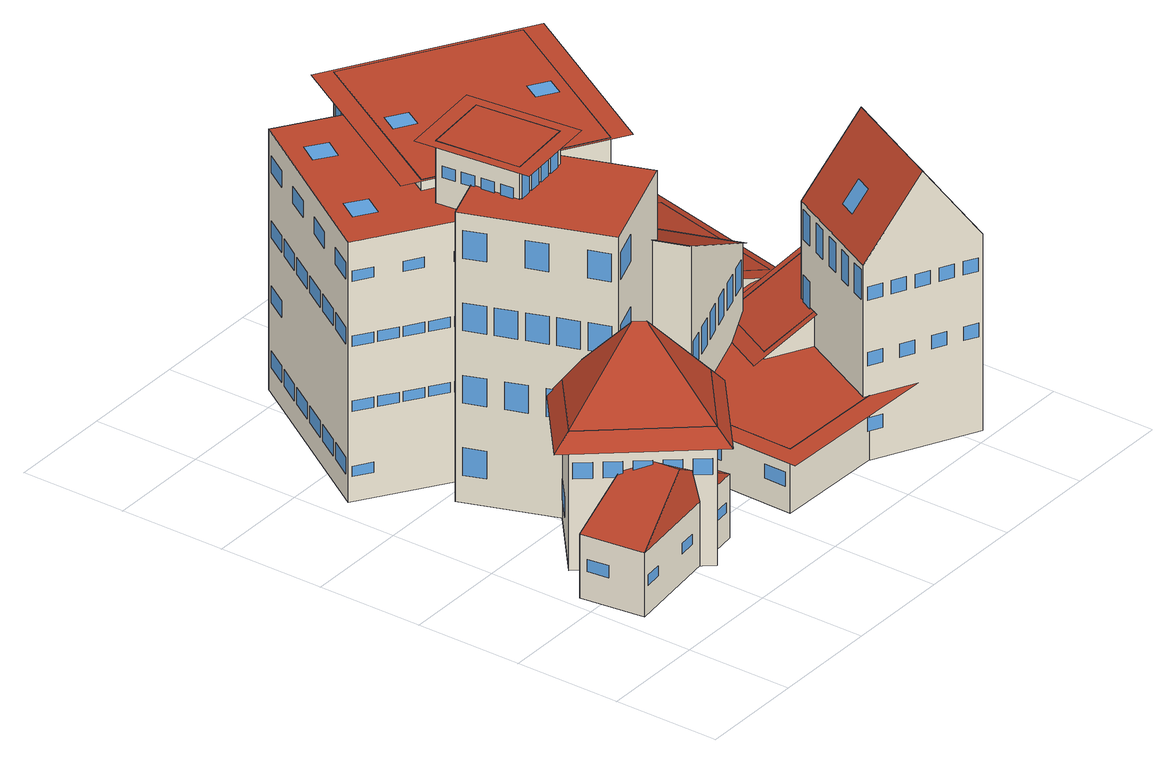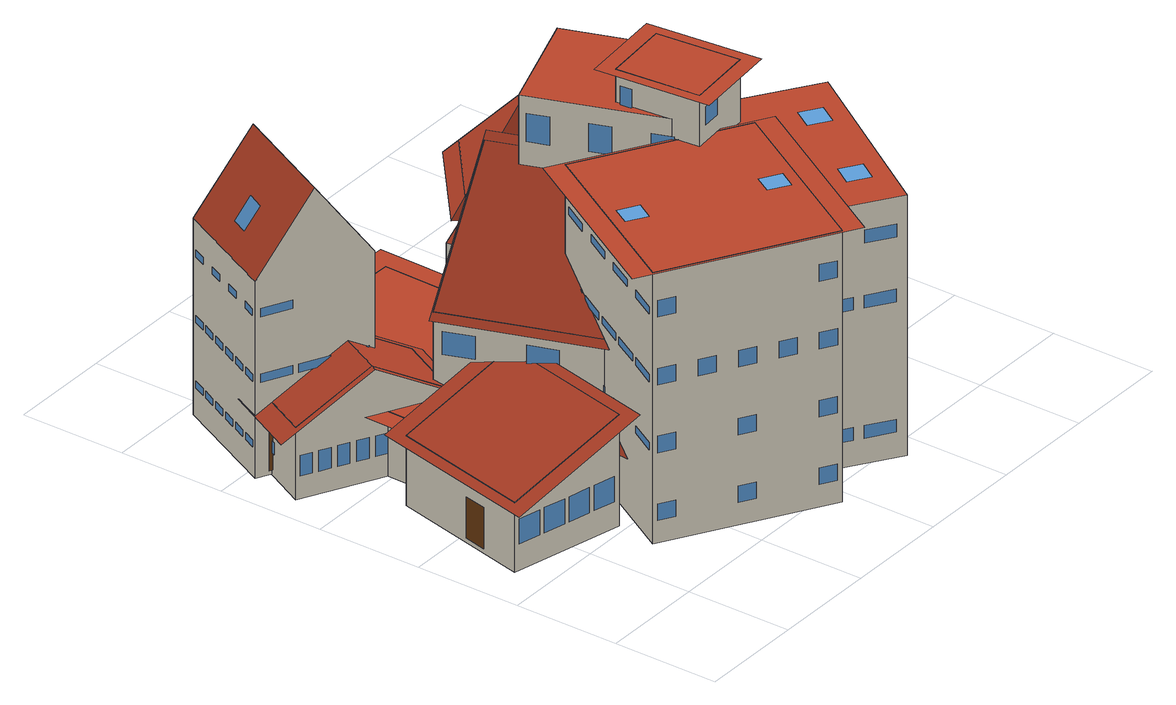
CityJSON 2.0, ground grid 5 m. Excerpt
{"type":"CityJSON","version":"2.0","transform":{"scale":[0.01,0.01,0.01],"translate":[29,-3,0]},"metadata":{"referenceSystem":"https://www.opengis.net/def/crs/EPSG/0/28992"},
"CityObjects":{
"building1":{"type":"Building","attributes":{"roofType":"Hipped"},"geometry":[{"type":"MultiSurface","lod":"3","boundaries":[[[0,1,2,3]],[[4,5,6,7]],[[5,4,8,9]],[[4,7,8]],[[5,9,6]],[[0,3,8,7],[10,11,12,13],[14,15,16,17],[18,19,20,21]],[[10,13,12,11]],[[14,17,16,15]],[[18,21,20,19]],[[3,2,9,8],[22,23,24,25]],[[22,25,24,23]],[[2,1,6,9],[26,27,28,29],[30,31,32,33],[34,35,36,37]],[[26,29,28,27]],[[30,33,32,31]],[[34,37,36,35]],[[1,0,7,6],[38,39,40,41]],[[38,41,40,39]]],"semantics":{"surfaces":[{"type":"GroundSurface"},{"type":"RoofSurface"},{"type":"WallSurface"},{"type":"Window"},{"type":"Door"}],"values":[0,1,1,1,1,2,3,3,3,2,4,2,3,3,3,2,3]}}]},
"building2":{"type":"Building","attributes":{"roofType":"Hipped"},"geometry":[{"type":"MultiSurface","lod":"3","boundaries":[[[42,43,44,45]],[[46,47,48,49]],[[47,46,50,51]],[[46,49,50]],[[47,51,48]],[[42,45,50,49],[52,53,54,55],[56,57,58,59],[60,61,62,63],[64,65,66,67]],[[52,55,54,53]],[[56,59,58,57]],[[60,63,62,61]],[[64,67,66,65]],[[45,44,51,50],[68,69,70,71],[72,73,74,75],[76,77,78,79],[80,81,82,83]],[[68,71,70,69]],[[72,75,74,73]],[[76,79,78,77]],[[80,83,82,81]],[[44,43,48,51],[84,85,86,87],[88,89,90,91]],[[84,87,86,85]],[[88,91,90,89]],[[43,42,49,48],[92,93,94,95],[96,97,98,99],[100,101,102,103],[104,105,106,107],[108,109,110,111],[112,113,114,115]],[[92,95,94,93]],[[96,99,98,97]],[[100,103,102,101]],[[104,107,106,105]],[[108,111,110,109]],[[112,115,114,113]],[[116,117,50,49]],[[117,118,51,50]],[[119,48,51,118]],[[116,49,48,119]]],"semantics":{"surfaces":[{"type":"GroundSurface"},{"type":"RoofSurface"},{"type":"WallSurface"},{"type":"Window"},{"type":"Door"}],"values":[0,1,1,1,1,2,3,3,3,3,2,3,3,3,3,2,3,3,2,4,3,3,3,3,3,1,1,1,1]}}]},
"building3":{"type":"Building","attributes":{"roofType":"Flat"},"geometry":[{"type":"MultiSurface","lod":"3","boundaries":[[[120,121,122,123]],[[124,125,126,127]],[[120,123,125,124],[128,129,130,131],[132,133,134,135],[136,137,138,139],[140,141,142,143],[144,145,146,147],[148,149,150,151]],[[128,131,130,129]],[[132,135,134,133]],[[136,139,138,137]],[[140,143,142,141]],[[144,147,146,145]],[[148,151,150,149]],[[123,122,126,125],[152,153,154,155],[156,157,158,159],[160,161,162,163],[164,165,166,167],[168,169,170,171],[172,173,174,175],[176,177,178,179],[180,181,182,183],[184,185,186,187],[188,189,190,191]],[[152,155,154,153]],[[156,159,158,157]],[[160,163,162,161]],[[164,167,166,165]],[[168,171,170,169]],[[172,175,174,173]],[[176,179,178,177]],[[180,183,182,181]],[[184,187,186,185]],[[188,191,190,189]],[[122,121,127,126],[192,193,194,195],[196,197,198,199],[200,201,202,203],[204,205,206,207],[208,209,210,211],[212,213,214,215],[216,217,218,219],[220,221,222,223],[224,225,226,227]],[[192,195,194,193]],[[196,199,198,197]],[[200,203,202,201]],[[204,207,206,205]],[[208,211,210,209]],[[212,215,214,213]],[[216,219,218,217]],[[220,223,222,221]],[[224,227,226,225]],[[121,120,124,127],[228,229,230,231],[232,233,234,235],[236,237,238,239],[240,241,242,243],[244,245,246,247],[248,249,250,251],[252,253,254,255],[256,257,258,259],[260,261,262,263],[264,265,266,267],[268,269,270,271],[272,273,274,275],[276,277,278,279]],[[228,231,230,229]],[[232,235,234,233]],[[236,239,238,237]],[[240,243,242,241]],[[244,247,246,245]],[[248,251,250,249]],[[252,255,254,253]],[[256,259,258,257]],[[260,263,262,261]],[[264,267,266,265]],[[268,271,270,269]],[[272,275,274,273]],[[276,279,278,277]]],"semantics":{"surfaces":[{"type":"GroundSurface"},{"type":"RoofSurface"},{"type":"WallSurface"},{"type":"Window"},{"type":"Door"}],"values":[0,1,2,3,3,3,3,3,3,2,4,3,3,3,3,3,3,3,3,3,2,3,3,3,3,3,3,3,3,3,2,3,3,3,3,3,3,3,3,3,3,3,3,3]}}]},
"building4":{"type":"Building","attributes":{"roofType":"Flat"},"geometry":[{"type":"MultiSurface","lod":"3","boundaries":[[[280,281,282,283]],[[284,285,286,287]],[[280,283,285,284],[288,289,290,291],[292,293,294,295],[296,297,298,299],[300,301,302,303],[304,305,306,307],[308,309,310,311],[312,313,314,315],[316,317,318,319],[320,321,322,323],[324,325,326,327],[328,329,330,331],[332,333,334,335],[336,337,338,339],[340,341,342,343],[344,345,346,347],[348,349,350,351],[352,353,354,355]],[[288,291,290,289]],[[292,295,294,293]],[[296,299,298,297]],[[300,303,302,301]],[[304,307,306,305]],[[308,311,310,309]],[[312,315,314,313]],[[316,319,318,317]],[[320,323,322,321]],[[324,327,326,325]],[[328,331,330,329]],[[332,335,334,333]],[[336,339,338,337]],[[340,343,342,341]],[[344,347,346,345]],[[348,351,350,349]],[[352,355,354,353]],[[283,282,286,285],[356,357,358,359],[360,361,362,363],[364,365,366,367],[368,369,370,371],[372,373,374,375],[376,377,378,379],[380,381,382,383],[384,385,386,387],[388,389,390,391],[392,393,394,395],[396,397,398,399],[400,401,402,403],[404,405,406,407],[408,409,410,411],[412,413,414,415],[416,417,418,419],[420,421,422,423]],[[356,359,358,357]],[[360,363,362,361]],[[364,367,366,365]],[[368,371,370,369]],[[372,375,374,373]],[[376,379,378,377]],[[380,383,382,381]],[[384,387,386,385]],[[388,391,390,389]],[[392,395,394,393]],[[396,399,398,397]],[[400,403,402,401]],[[404,407,406,405]],[[408,411,410,409]],[[412,415,414,413]],[[416,419,418,417]],[[420,423,422,421]],[[282,281,287,286],[424,425,426,427],[428,429,430,431],[432,433,434,435],[436,437,438,439],[440,441,442,443],[444,445,446,447]],[[424,427,426,425]],[[428,431,430,429]],[[432,435,434,433]],[[436,439,438,437]],[[440,443,442,441]],[[444,447,446,445]],[[281,280,284,287],[448,449,450,451],[452,453,454,455],[456,457,458,459],[460,461,462,463],[464,465,466,467],[468,469,470,471],[472,473,474,475],[476,477,478,479],[480,481,482,483]],[[448,451,450,449]],[[452,455,454,453]],[[456,459,458,457]],[[460,463,462,461]],[[464,467,466,465]],[[468,471,470,469]],[[472,475,474,473]],[[476,479,478,477]],[[480,483,482,481]],[[484,485,486,487],[284,287,286,285]]],"semantics":{"surfaces":[{"type":"GroundSurface"},{"type":"RoofSurface"},{"type":"WallSurface"},{"type":"Window"},{"type":"Door"}],"values":[0,1,2,3,3,3,3,3,3,3,3,3,3,3,3,3,3,3,3,3,2,3,3,3,3,3,3,3,3,3,3,3,3,3,3,3,3,3,2,3,3,3,3,3,3,2,4,3,3,3,3,3,3,3,3,1]}}]},
"building5":{"type":"Building","attributes":{"roofType":"Flat"},"geometry":[{"type":"MultiSurface","lod":"3","boundaries":[[[488,489,490,491]],[[492,493,494,495],[496,497,498,499],[500,501,502,503],[504,505,506,507],[508,509,510,511]],[[496,499,498,497]],[[500,503,502,501]],[[504,507,506,505]],[[508,511,510,509]],[[488,491,493,492],[512,513,514,515],[516,517,518,519],[520,521,522,523],[524,525,526,527],[528,529,530,531],[532,533,534,535],[536,537,538,539],[540,541,542,543],[544,545,546,547],[548,549,550,551],[552,553,554,555],[556,557,558,559],[560,561,562,563],[564,565,566,567],[568,569,570,571],[572,573,574,575],[576,577,578,579],[580,581,582,583],[584,585,586,587],[588,589,590,591]],[[512,515,514,513]],[[516,519,518,517]],[[520,523,522,521]],[[524,527,526,525]],[[528,531,530,529]],[[532,535,534,533]],[[536,539,538,537]],[[540,543,542,541]],[[544,547,546,545]],[[548,551,550,549]],[[552,555,554,553]],[[556,559,558,557]],[[560,563,562,561]],[[564,567,566,565]],[[568,571,570,569]],[[572,575,574,573]],[[576,579,578,577]],[[580,583,582,581]],[[584,587,586,585]],[[588,591,590,589]],[[491,490,494,493],[592,593,594,595],[596,597,598,599],[600,601,602,603],[604,605,606,607],[608,609,610,611],[612,613,614,615],[616,617,618,619],[620,621,622,623],[624,625,626,627],[628,629,630,631],[632,633,634,635]],[[592,595,594,593]],[[596,599,598,597]],[[600,603,602,601]],[[604,607,606,605]],[[608,611,610,609]],[[612,615,614,613]],[[616,619,618,617]],[[620,623,622,621]],[[624,627,626,625]],[[628,631,630,629]],[[632,635,634,633]],[[490,489,495,494],[636,637,638,639],[640,641,642,643],[644,645,646,647],[648,649,650,651],[652,653,654,655],[656,657,658,659],[660,661,662,663],[664,665,666,667],[668,669,670,671],[672,673,674,675],[676,677,678,679],[680,681,682,683]],[[636,639,638,637]],[[640,643,642,641]],[[644,647,646,645]],[[648,651,650,649]],[[652,655,654,653]],[[656,659,658,657]],[[660,663,662,661]],[[664,667,666,665]],[[668,671,670,669]],[[672,675,674,673]],[[676,679,678,677]],[[680,683,682,681]],[[489,488,492,495],[684,685,686,687],[688,689,690,691],[692,693,694,695],[696,697,698,699],[700,701,702,703],[704,705,706,707],[708,709,710,711],[712,713,714,715],[716,717,718,719],[720,721,722,723],[724,725,726,727],[728,729,730,731],[732,733,734,735],[736,737,738,739],[740,741,742,743],[744,745,746,747],[748,749,750,751]],[[684,687,686,685]],[[688,691,690,689]],[[692,695,694,693]],[[696,699,698,697]],[[700,703,702,701]],[[704,707,706,705]],[[708,711,710,709]],[[712,715,714,713]],[[716,719,718,717]],[[720,723,722,721]],[[724,727,726,725]],[[728,731,730,729]],[[732,735,734,733]],[[736,739,738,737]],[[740,743,742,741]],[[744,747,746,745]],[[748,751,750,749]]],"semantics":{"surfaces":[{"type":"GroundSurface"},{"type":"RoofSurface"},{"type":"Window"},{"type":"WallSurface"},{"type":"Door"}],"values":[0,1,2,2,2,2,3,2,2,2,2,2,2,2,2,2,2,2,2,2,2,2,2,2,2,2,2,3,4,2,2,2,2,2,2,2,2,2,2,3,2,2,2,2,2,2,2,2,2,2,2,2,3,2,2,2,2,2,2,2,2,2,2,2,2,2,2,2,2,2]}}]},
"building6":{"type":"Building","attributes":{"roofType":"Shed"},"geometry":[{"type":"MultiSurface","lod":"3","boundaries":[[[752,753,754,755]],[[756,757,758,759]],[[757,752,755,758],[760,761,762,763],[764,765,766,767],[768,769,770,771],[772,773,774,775],[776,777,778,779],[780,781,782,783],[784,785,786,787],[788,789,790,791],[792,793,794,795]],[[760,763,762,761]],[[764,767,766,765]],[[768,771,770,769]],[[772,775,774,773]],[[776,779,778,777]],[[780,783,782,781]],[[784,787,786,785]],[[788,791,790,789]],[[792,795,794,793]],[[758,755,754,759],[796,797,798,799],[800,801,802,803],[804,805,806,807],[808,809,810,811]],[[796,799,798,797]],[[800,803,802,801]],[[804,807,806,805]],[[808,811,810,809]],[[759,754,753,756],[812,813,814,815],[816,817,818,819],[820,821,822,823],[824,825,826,827],[828,829,830,831],[832,833,834,835]],[[812,815,814,813]],[[816,819,818,817]],[[820,823,822,821]],[[824,827,826,825]],[[828,831,830,829]],[[832,835,834,833]],[[756,753,752,757],[836,837,838,839],[840,841,842,843],[844,845,846,847],[848,849,850,851],[852,853,854,855],[856,857,858,859],[860,861,862,863]],[[836,839,838,837]],[[840,843,842,841]],[[844,847,846,845]],[[848,851,850,849]],[[852,855,854,853]],[[856,859,858,857]],[[860,863,862,861]],[[864,865,866,867],[757,756,759,758]]],"semantics":{"surfaces":[{"type":"GroundSurface"},{"type":"RoofSurface"},{"type":"WallSurface"},{"type":"Window"},{"type":"Door"}],"values":[0,1,2,3,3,3,3,3,3,3,3,3,2,4,3,3,3,2,3,3,3,3,3,3,2,3,3,3,3,3,3,3,1]}}]},
"building7":{"type":"Building","attributes":{"roofType":"Flat"},"geometry":[{"type":"MultiSurface","lod":"3","boundaries":[[[868,869,870,871]],[[872,873,874,875]],[[868,871,873,872],[876,877,878,879]],[[876,879,878,877]],[[871,870,874,873],[880,881,882,883]],[[880,883,882,881]],[[870,869,875,874],[884,885,886,887],[888,889,890,891],[892,893,894,895],[896,897,898,899],[900,901,902,903]],[[884,887,886,885]],[[888,891,890,889]],[[892,895,894,893]],[[896,899,898,897]],[[900,903,902,901]],[[869,868,872,875],[904,905,906,907],[908,909,910,911],[912,913,914,915]],[[904,907,906,905]],[[908,911,910,909]],[[912,915,914,913]],[[916,917,918,919],[872,875,874,873]]],"semantics":{"surfaces":[{"type":"GroundSurface"},{"type":"RoofSurface"},{"type":"WallSurface"},{"type":"Door"},{"type":"Window"}],"values":[0,1,2,3,2,4,2,4,4,4,4,4,2,4,4,4,1]}}]},
"building8":{"type":"Building","attributes":{"roofType":"Flat"},"geometry":[{"type":"MultiSurface","lod":"3","boundaries":[[[920,921,922,923]],[[924,925,926,927],[928,929,930,931],[932,933,934,935]],[[928,931,930,929]],[[932,935,934,933]],[[920,923,925,924],[936,937,938,939],[940,941,942,943],[944,945,946,947],[948,949,950,951],[952,953,954,955],[956,957,958,959],[960,961,962,963],[964,965,966,967],[968,969,970,971],[972,973,974,975],[976,977,978,979],[980,981,982,983],[984,985,986,987]],[[936,939,938,937]],[[940,943,942,941]],[[944,947,946,945]],[[948,951,950,949]],[[952,955,954,953]],[[956,959,958,957]],[[960,963,962,961]],[[964,967,966,965]],[[968,971,970,969]],[[972,975,974,973]],[[976,979,978,977]],[[980,983,982,981]],[[984,987,986,985]],[[923,922,926,925],[988,989,990,991],[992,993,994,995],[996,997,998,999],[1000,1001,1002,1003],[1004,1005,1006,1007],[1008,1009,1010,1011],[1012,1013,1014,1015],[1016,1017,1018,1019],[1020,1021,1022,1023],[1024,1025,1026,1027],[1028,1029,1030,1031],[1032,1033,1034,1035],[1036,1037,1038,1039],[1040,1041,1042,1043]],[[988,991,990,989]],[[992,995,994,993]],[[996,999,998,997]],[[1000,1003,1002,1001]],[[1004,1007,1006,1005]],[[1008,1011,1010,1009]],[[1012,1015,1014,1013]],[[1016,1019,1018,1017]],[[1020,1023,1022,1021]],[[1024,1027,1026,1025]],[[1028,1031,1030,1029]],[[1032,1035,1034,1033]],[[1036,1039,1038,1037]],[[1040,1043,1042,1041]],[[922,921,927,926],[1044,1045,1046,1047],[1048,1049,1050,1051],[1052,1053,1054,1055],[1056,1057,1058,1059],[1060,1061,1062,1063],[1064,1065,1066,1067],[1068,1069,1070,1071],[1072,1073,1074,1075],[1076,1077,1078,1079],[1080,1081,1082,1083],[1084,1085,1086,1087],[1088,1089,1090,1091],[1092,1093,1094,1095]],[[1044,1047,1046,1045]],[[1048,1051,1050,1049]],[[1052,1055,1054,1053]],[[1056,1059,1058,1057]],[[1060,1063,1062,1061]],[[1064,1067,1066,1065]],[[1068,1071,1070,1069]],[[1072,1075,1074,1073]],[[1076,1079,1078,1077]],[[1080,1083,1082,1081]],[[1084,1087,1086,1085]],[[1088,1091,1090,1089]],[[1092,1095,1094,1093]],[[921,920,924,927],[1096,1097,1098,1099],[1100,1101,1102,1103],[1104,1105,1106,1107],[1108,1109,1110,1111],[1112,1113,1114,1115],[1116,1117,1118,1119],[1120,1121,1122,1123],[1124,1125,1126,1127],[1128,1129,1130,1131],[1132,1133,1134,1135],[1136,1137,1138,1139],[1140,1141,1142,1143],[1144,1145,1146,1147],[1148,1149,1150,1151],[1152,1153,1154,1155],[1156,1157,1158,1159],[1160,1161,1162,1163],[1164,1165,1166,1167],[1168,1169,1170,1171]],[[1096,1099,1098,1097]],[[1100,1103,1102,1101]],[[1104,1107,1106,1105]],[[1108,1111,1110,1109]],[[1112,1115,1114,1113]],[[1116,1119,1118,1117]],[[1120,1123,1122,1121]],[[1124,1127,1126,1125]],[[1128,1131,1130,1129]],[[1132,1135,1134,1133]],[[1136,1139,1138,1137]],[[1140,1143,1142,1141]],[[1144,1147,1146,1145]],[[1148,1151,1150,1149]],[[1152,1155,1154,1153]],[[1156,1159,1158,1157]],[[1160,1163,1162,1161]],[[1164,1167,1166,1165]],[[1168,1171,1170,1169]],[[1172,1173,1174,1175],[924,927,926,925]]],"semantics":{"surfaces":[{"type":"GroundSurface"},{"type":"RoofSurface"},{"type":"Window"},{"type":"WallSurface"},{"type":"Door"}],"values":[0,1,2,2,3,4,2,2,2,2,2,2,2,2,2,2,2,2,3,2,2,2,2,2,2,2,2,2,2,2,2,2,2,3,2,2,2,2,2,2,2,2,2,2,2,2,2,3,2,2,2,2,2,2,2,2,2,2,2,2,2,2,2,2,2,2,2,1]}}]},
"building9":{"type":"Building","attributes":{"roofType":"Gabled"},"geometry":[{"type":"MultiSurface","lod":"3","boundaries":[[[1176,1177,1178,1179]],[[1180,1181,1182,1183],[1184,1185,1186,1187]],[[1184,1187,1186,1185]],[[1181,1180,1188,1189],[1190,1191,1192,1193]],[[1190,1193,1192,1191]],[[1183,1176,1179,1188,1180],[1194,1195,1196,1197],[1198,1199,1200,1201],[1202,1203,1204,1205]],[[1194,1197,1196,1195]],[[1198,1201,1200,1199]],[[1202,1205,1204,1203]],[[1188,1179,1178,1189],[1206,1207,1208,1209],[1210,1211,1212,1213],[1214,1215,1216,1217],[1218,1219,1220,1221]],[[1206,1209,1208,1207]],[[1210,1213,1212,1211]],[[1214,1217,1216,1215]],[[1218,1221,1220,1219]],[[1189,1178,1177,1182,1181],[1222,1223,1224,1225]],[[1222,1225,1224,1223]],[[1182,1177,1176,1183],[1226,1227,1228,1229],[1230,1231,1232,1233],[1234,1235,1236,1237],[1238,1239,1240,1241],[1242,1243,1244,1245]],[[1226,1229,1228,1227]],[[1230,1233,1232,1231]],[[1234,1237,1236,1235]],[[1238,1241,1240,1239]],[[1242,1245,1244,1243]],[[1180,1246,1247,1248,1249,1181,1189,1188]],[[1181,1249,1250,1251,1246,1180,1183,1182]]],"semantics":{"surfaces":[{"type":"GroundSurface"},{"type":"RoofSurface"},{"type":"Window"},{"type":"WallSurface"},{"type":"Door"}],"values":[0,1,2,1,2,3,2,2,2,3,2,2,2,2,3,4,3,2,2,2,2,2,1,1]}}]},
"building10":{"type":"Building","attributes":{"roofType":"Gabled"},"geometry":[{"type":"MultiSurface","lod":"3","boundaries":[[[1252,1253,1254,1255]],[[1256,1257,1258,1259],[1260,1261,1262,1263]],[[1260,1263,1262,1261]],[[1257,1256,1264,1265],[1266,1267,1268,1269]],[[1266,1269,1268,1267]],[[1259,1252,1255,1264,1256],[1270,1271,1272,1273],[1274,1275,1276,1277],[1278,1279,1280,1281],[1282,1283,1284,1285],[1286,1287,1288,1289],[1290,1291,1292,1293],[1294,1295,1296,1297],[1298,1299,1300,1301],[1302,1303,1304,1305],[1306,1307,1308,1309]],[[1270,1273,1272,1271]],[[1274,1277,1276,1275]],[[1278,1281,1280,1279]],[[1282,1285,1284,1283]],[[1286,1289,1288,1287]],[[1290,1293,1292,1291]],[[1294,1297,1296,1295]],[[1298,1301,1300,1299]],[[1302,1305,1304,1303]],[[1306,1309,1308,1307]],[[1264,1255,1254,1265],[1310,1311,1312,1313],[1314,1315,1316,1317],[1318,1319,1320,1321],[1322,1323,1324,1325],[1326,1327,1328,1329],[1330,1331,1332,1333],[1334,1335,1336,1337],[1338,1339,1340,1341],[1342,1343,1344,1345],[1346,1347,1348,1349],[1350,1351,1352,1353],[1354,1355,1356,1357],[1358,1359,1360,1361],[1362,1363,1364,1365],[1366,1367,1368,1369],[1370,1371,1372,1373]],[[1310,1313,1312,1311]],[[1314,1317,1316,1315]],[[1318,1321,1320,1319]],[[1322,1325,1324,1323]],[[1326,1329,1328,1327]],[[1330,1333,1332,1331]],[[1334,1337,1336,1335]],[[1338,1341,1340,1339]],[[1342,1345,1344,1343]],[[1346,1349,1348,1347]],[[1350,1353,1352,1351]],[[1354,1357,1356,1355]],[[1358,1361,1360,1359]],[[1362,1365,1364,1363]],[[1366,1369,1368,1367]],[[1370,1373,1372,1371]],[[1265,1254,1253,1258,1257],[1374,1375,1376,1377],[1378,1379,1380,1381],[1382,1383,1384,1385],[1386,1387,1388,1389],[1390,1391,1392,1393]],[[1374,1377,1376,1375]],[[1378,1381,1380,1379]],[[1382,1385,1384,1383]],[[1386,1389,1388,1387]],[[1390,1393,1392,1391]],[[1258,1253,1252,1259],[1394,1395,1396,1397],[1398,1399,1400,1401],[1402,1403,1404,1405],[1406,1407,1408,1409],[1410,1411,1412,1413],[1414,1415,1416,1417],[1418,1419,1420,1421],[1422,1423,1424,1425],[1426,1427,1428,1429],[1430,1431,1432,1433],[1434,1435,1436,1437],[1438,1439,1440,1441]],[[1394,1397,1396,1395]],[[1398,1401,1400,1399]],[[1402,1405,1404,1403]],[[1406,1409,1408,1407]],[[1410,1413,1412,1411]],[[1414,1417,1416,1415]],[[1418,1421,1420,1419]],[[1422,1425,1424,1423]],[[1426,1429,1428,1427]],[[1430,1433,1432,1431]],[[1434,1437,1436,1435]],[[1438,1441,1440,1439]]],"semantics":{"surfaces":[{"type":"GroundSurface"},{"type":"RoofSurface"},{"type":"Window"},{"type":"WallSurface"},{"type":"Door"}],"values":[0,1,2,1,2,3,2,2,2,2,2,2,2,2,2,2,3,2,2,2,2,2,2,2,2,2,2,2,2,2,2,2,2,3,4,2,2,2,2,3,2,2,2,2,2,2,2,2,2,2,2,2]}}]},
"building11":{"type":"Building","attributes":{"roofType":"Gabled"},"geometry":[{"type":"MultiSurface","lod":"3","boundaries":[[[1442,1443,1444,1445]],[[1446,1447,1448,1449]],[[1447,1446,1450,1451]],[[1449,1442,1445,1450,1446],[1452,1453,1454,1455]],[[1452,1455,1454,1453]],[[1450,1445,1444,1451],[1456,1457,1458,1459]],[[1456,1459,1458,1457]],[[1451,1444,1443,1448,1447],[1460,1461,1462,1463],[1464,1465,1466,1467],[1468,1469,1470,1471],[1472,1473,1474,1475],[1476,1477,1478,1479],[1480,1481,1482,1483],[1484,1485,1486,1487],[1488,1489,1490,1491]],[[1460,1463,1462,1461]],[[1464,1467,1466,1465]],[[1468,1471,1470,1469]],[[1472,1475,1474,1473]],[[1476,1479,1478,1477]],[[1480,1483,1482,1481]],[[1484,1487,1486,1485]],[[1488,1491,1490,1489]],[[1448,1443,1442,1449],[1492,1493,1494,1495]],[[1492,1495,1494,1493]],[[1446,1496,1497,1498,1499,1447,1451,1450]],[[1447,1499,1500,1501,1496,1446,1449,1448]]],"semantics":{"surfaces":[{"type":"GroundSurface"},{"type":"RoofSurface"},{"type":"WallSurface"},{"type":"Door"},{"type":"Window"}],"values":[0,1,1,2,3,2,4,2,4,4,4,4,4,4,4,4,2,4,1,1]}}]},
"building12":{"type":"Building","attributes":{"roofType":"Shed"},"geometry":[{"type":"MultiSurface","lod":"3","boundaries":[[[1502,1503,1504,1505]],[[1506,1507,1508,1509]],[[1507,1502,1505,1508],[1510,1511,1512,1513],[1514,1515,1516,1517],[1518,1519,1520,1521]],[[1510,1513,1512,1511]],[[1514,1517,1516,1515]],[[1518,1521,1520,1519]],[[1508,1505,1504,1509],[1522,1523,1524,1525]],[[1522,1525,1524,1523]],[[1509,1504,1503,1506],[1526,1527,1528,1529],[1530,1531,1532,1533],[1534,1535,1536,1537],[1538,1539,1540,1541]],[[1526,1529,1528,1527]],[[1530,1533,1532,1531]],[[1534,1537,1536,1535]],[[1538,1541,1540,1539]],[[1506,1503,1502,1507],[1542,1543,1544,1545]],[[1542,1545,1544,1543]],[[1546,1547,1548,1549],[1507,1506,1509,1508]]],"semantics":{"surfaces":[{"type":"GroundSurface"},{"type":"RoofSurface"},{"type":"WallSurface"},{"type":"Window"},{"type":"Door"}],"values":[0,1,2,3,3,3,2,4,2,3,3,3,3,2,3,1]}}]}
},
"vertices":[
[100,300,0],[63,601,0],[765,686,0],[802,386,0],[447,378,506],[419,608,506],[63,601,306],[100,300,306],[802,386,306],[765,686,306],[130,304,135],[130,304,184],[212,314,184],[212,314,135],[410,338,135],[410,338,184],[492,348,184],[492,348,135],[690,372,135],[690,372,184],[772,382,184],[772,382,135],[794,454,15],[794,454,238],[779,570,238],[779,570,15],[748,684,135],[748,684,279],[628,670,279],[628,670,135],[474,651,135],[474,651,279],[354,636,279],[354,636,135],[200,618,135],[200,618,279],[80,603,279],[80,603,135],[68,567,135],[68,567,194],[80,467,194],[80,467,135],
[600,300,0],[209,765,0],[546,1048,0],[937,583,0],[592,651,1044],[554,697,1044],[209,765,666],[600,300,666],[937,583,666],[546,1048,666],[621,318,102],[621,318,210],[679,366,210],[679,366,102],[621,318,435],[621,318,543],[679,366,543],[679,366,435],[740,418,435],[740,418,543],[798,466,543],[798,466,435],[859,518,435],[859,518,543],[916,566,543],[916,566,435],[919,605,102],[919,605,133],[874,657,133],[874,657,102],[764,789,102],[764,789,133],[719,842,133],[719,842,102],[609,973,102],[609,973,133],[564,1026,133],[564,1026,102],[919,605,435],[919,605,466],[874,657,466],[874,657,435],[509,1018,102],[509,1018,195],[396,922,195],[396,922,102],[509,1018,435],[509,1018,528],[396,922,528],[396,922,435],[367,577,23],[367,577,226],[459,468,226],[459,468,23],[220,752,435],[220,752,511],[272,690,511],[272,690,435],[300,657,435],[300,657,511],[351,596,511],[351,596,435],[379,563,435],[379,563,511],[430,502,511],[430,502,435],[458,469,435],[458,469,511],[509,408,511],[509,408,435],[537,375,435],[537,375,511],[588,314,511],[588,314,435],[602,222,582],[1014,568,582],[544,1127,582],[132,781,582],
[600,800,0],[367,1454,0],[880,1636,0],[1113,982,0],[600,800,1384],[1113,982,1384],[880,1636,1384],[367,1454,1384],[625,809,129],[625,809,258],[763,858,258],[763,858,129],[625,809,475],[625,809,604],[763,858,604],[763,858,475],[788,867,475],[788,867,604],[926,916,604],[926,916,475],[951,925,475],[951,925,604],[1089,974,604],[1089,974,475],[625,809,821],[625,809,950],[763,858,950],[763,858,821],[625,809,1167],[625,809,1296],[763,858,1296],[763,858,1167],[942,1461,15],[942,1461,213],[901,1578,213],[901,1578,15],[1102,1013,475],[1102,1013,609],[1068,1107,609],[1068,1107,475],[1102,1013,821],[1102,1013,955],[1068,1107,955],[1068,1107,821],[1057,1138,821],[1057,1138,955],[1024,1231,955],[1024,1231,821],[1013,1262,821],[1013,1262,955],[980,1355,955],[980,1355,821],[969,1386,821],[969,1386,955],[936,1480,955],[936,1480,821],[925,1511,821],[925,1511,955],[891,1604,955],[891,1604,821],[1102,1013,1167],[1102,1013,1301],[1068,1107,1301],[1068,1107,1167],[1013,1263,1167],[1013,1263,1301],[980,1356,1301],[980,1356,1167],[924,1513,1167],[924,1513,1301],[891,1606,1301],[891,1606,1167],[848,1625,129],[848,1625,198],[761,1594,198],[761,1594,129],[667,1560,129],[667,1560,198],[580,1529,198],[580,1529,129],[486,1496,129],[486,1496,198],[399,1465,198],[399,1465,129],[848,1625,475],[848,1625,544],[761,1594,544],[761,1594,475],[727,1582,475],[727,1582,544],[640,1551,544],[640,1551,475],[607,1539,475],[607,1539,544],[519,1508,544],[519,1508,475],[486,1496,475],[486,1496,544],[399,1465,544],[399,1465,475],[848,1625,821],[848,1625,890],[761,1594,890],[761,1594,821],[848,1625,1167],[848,1625,1236],[761,1594,1236],[761,1594,1167],[378,1424,129],[378,1424,262],[412,1330,262],[412,1330,129],[378,1424,475],[378,1424,608],[412,1330,608],[412,1330,475],[438,1257,475],[438,1257,608],[471,1163,608],[471,1163,475],[497,1090,475],[497,1090,608],[530,996,608],[530,996,475],[556,923,475],[556,923,608],[590,829,608],[590,829,475],[378,1424,821],[378,1424,954],[412,1330,954],[412,1330,821],[423,1298,821],[423,1298,954],[456,1204,954],[456,1204,821],[467,1173,821],[467,1173,954],[501,1079,954],[501,1079,821],[512,1048,821],[512,1048,954],[545,954,954],[545,954,821],[557,922,821],[557,922,954],[590,828,954],[590,828,821],[378,1424,1167],[378,1424,1300],[412,1330,1300],[412,1330,1167],[467,1174,1167],[467,1174,1300],[501,1080,1300],[501,1080,1167],[556,924,1167],[556,924,1300],[589,830,1300],[589,830,1167],
[600,1300,0],[560,1696,0],[882,1728,0],[921,1332,0],[600,1300,1540],[921,1332,1540],[882,1728,1540],[560,1696,1540],[621,1302,141],[621,1302,273],[676,1308,273],[676,1308,141],[695,1310,141],[695,1310,273],[750,1315,273],[750,1315,141],[770,1317,141],[770,1317,273],[825,1323,273],[825,1323,141],[845,1325,141],[845,1325,273],[900,1330,273],[900,1330,141],[621,1302,449],[621,1302,581],[676,1308,581],[676,1308,449],[695,1310,449],[695,1310,581],[750,1315,581],[750,1315,449],[770,1317,449],[770,1317,581],[825,1323,581],[825,1323,449],[845,1325,449],[845,1325,581],[900,1330,581],[900,1330,449],[621,1302,757],[621,1302,889],[676,1308,889],[676,1308,757],[695,1310,757],[695,1310,889],[750,1315,889],[750,1315,757],[770,1317,757],[770,1317,889],[825,1323,889],[825,1323,757],[845,1325,757],[845,1325,889],[900,1330,889],[900,1330,757],[621,1302,1065],[621,1302,1197],[676,1308,1197],[676,1308,1065],[621,1302,1373],[621,1302,1505],[676,1308,1505],[676,1308,1373],[695,1310,1373],[695,1310,1505],[750,1315,1505],[750,1315,1373],[770,1317,1373],[770,1317,1505],[825,1323,1505],[825,1323,1373],[845,1325,1373],[845,1325,1505],[900,1330,1505],[900,1330,1373],[919,1354,141],[919,1354,235],[914,1407,235],[914,1407,141],[909,1454,141],[909,1454,235],[904,1506,235],[904,1506,141],[899,1553,141],[899,1553,235],[894,1606,235],[894,1606,141],[889,1653,141],[889,1653,235],[884,1705,235],[884,1705,141],[919,1354,449],[919,1354,543],[914,1407,543],[914,1407,449],[909,1454,449],[909,1454,543],[904,1506,543],[904,1506,449],[899,1553,449],[899,1553,543],[894,1606,543],[894,1606,449],[889,1653,449],[889,1653,543],[884,1705,543],[884,1705,449],[919,1354,757],[919,1354,851],[914,1407,851],[914,1407,757],[912,1429,757],[912,1429,851],[906,1482,851],[906,1482,757],[904,1503,757],[904,1503,851],[899,1556,851],[899,1556,757],[897,1578,757],[897,1578,851],[891,1631,851],[891,1631,757],[889,1653,757],[889,1653,851],[884,1705,851],[884,1705,757],[919,1354,1065],[919,1354,1159],[914,1407,1159],[914,1407,1065],[904,1503,1065],[904,1503,1159],[899,1556,1159],[899,1556,1065],[889,1653,1065],[889,1653,1159],[884,1705,1159],[884,1705,1065],[919,1354,1373],[919,1354,1467],[914,1407,1467],[914,1407,1373],[834,1724,141],[834,1724,228],[745,1715,228],[745,1715,141],[834,1724,449],[834,1724,536],[745,1715,536],[745,1715,449],[697,1710,449],[697,1710,536],[608,1701,536],[608,1701,449],[834,1724,757],[834,1724,844],[745,1715,844],[745,1715,757],[834,1724,1065],[834,1724,1152],[745,1715,1152],[745,1715,1065],[834,1724,1373],[834,1724,1460],[745,1715,1460],[745,1715,1373],[578,1520,28],[578,1520,221],[589,1409,221],[589,1409,28],[563,1666,449],[563,1666,504],[569,1605,504],[569,1605,449],[563,1666,757],[563,1666,812],[569,1605,812],[569,1605,757],[563,1666,1065],[563,1666,1120],[569,1605,1120],[569,1605,1065],[591,1391,1065],[591,1391,1120],[597,1330,1120],[597,1330,1065],[563,1666,1373],[563,1666,1428],[569,1605,1428],[569,1605,1373],[572,1575,1373],[572,1575,1428],[579,1513,1428],[579,1513,1373],[582,1483,1373],[582,1483,1428],[588,1421,1428],[588,1421,1373],[591,1391,1373],[591,1391,1428],[597,1330,1428],[597,1330,1373],[561,1223,1540],[975,1264,1540],[921,1806,1540],[506,1764,1540],
[100,1800,0],[617,2583,0],[1278,2146,0],[761,1364,0],[100,1800,1244],[761,1364,1244],[1278,2146,1244],[617,2583,1244],[697,1622,1244],[757,1713,1244],[849,1652,1244],[789,1561,1244],[270,1903,1244],[330,1994,1244],[423,1933,1244],[363,1842,1244],[956,2014,1244],[1016,2105,1244],[1108,2044,1244],[1048,1953,1244],[529,2295,1244],[589,2386,1244],[681,2324,1244],[621,2234,1244],[115,1790,121],[115,1790,170],[192,1739,170],[192,1739,121],[669,1424,121],[669,1424,170],[746,1374,170],[746,1374,121],[115,1790,432],[115,1790,481],[192,1739,481],[192,1739,432],[208,1729,432],[208,1729,481],[284,1678,481],[284,1678,432],[300,1668,432],[300,1668,481],[377,1617,481],[377,1617,432],[393,1607,432],[393,1607,481],[470,1556,481],[470,1556,432],[486,1545,432],[486,1545,481],[562,1495,481],[562,1495,432],[578,1484,432],[578,1484,481],[655,1434,481],[655,1434,432],[671,1423,432],[671,1423,481],[748,1372,481],[748,1372,432],[115,1790,743],[115,1790,792],[192,1739,792],[192,1739,743],[208,1729,743],[208,1729,792],[284,1678,792],[284,1678,743],[300,1668,743],[300,1668,792],[377,1617,792],[377,1617,743],[393,1607,743],[393,1607,792],[470,1556,792],[470,1556,743],[486,1545,743],[486,1545,792],[562,1495,792],[562,1495,743],[578,1484,743],[578,1484,792],[655,1434,792],[655,1434,743],[671,1423,743],[671,1423,792],[748,1372,792],[748,1372,743],[115,1790,1054],[115,1790,1103],[192,1739,1103],[192,1739,1054],[299,1668,1054],[299,1668,1103],[376,1618,1103],[376,1618,1054],[484,1546,1054],[484,1546,1103],[561,1496,1103],[561,1496,1054],[668,1425,1054],[668,1425,1103],[745,1374,1103],[745,1374,1054],[800,1423,24],[800,1423,224],[882,1547,224],[882,1547,24],[780,1392,432],[780,1392,487],[844,1490,487],[844,1490,432],[918,1601,432],[918,1601,487],[982,1699,487],[982,1699,432],[1056,1811,432],[1056,1811,487],[1121,1908,487],[1121,1908,432],[1195,2020,432],[1195,2020,487],[1259,2118,487],[1259,2118,432],[780,1392,743],[780,1392,798],[844,1490,798],[844,1490,743],[987,1706,743],[987,1706,798],[1052,1804,798],[1052,1804,743],[1195,2021,743],[1195,2021,798],[1260,2119,798],[1260,2119,743],[780,1392,1054],[780,1392,1109],[844,1490,1109],[844,1490,1054],[987,1706,1054],[987,1706,1109],[1052,1804,1109],[1052,1804,1054],[1195,2021,1054],[1195,2021,1109],[1260,2119,1109],[1260,2119,1054],[1239,2172,121],[1239,2172,182],[1123,2249,182],[1123,2249,121],[1083,2275,121],[1083,2275,182],[967,2351,182],[967,2351,121],[928,2377,121],[928,2377,182],[812,2454,182],[812,2454,121],[773,2480,121],[773,2480,182],[657,2556,182],[657,2556,121],[1239,2172,432],[1239,2172,493],[1123,2249,493],[1123,2249,432],[1239,2172,743],[1239,2172,804],[1123,2249,804],[1123,2249,743],[1083,2275,743],[1083,2275,804],[967,2351,804],[967,2351,743],[928,2377,743],[928,2377,804],[812,2454,804],[812,2454,743],[773,2480,743],[773,2480,804],[657,2556,804],[657,2556,743],[1239,2172,1054],[1239,2172,1115],[1123,2249,1115],[1123,2249,1054],[1005,2326,1054],[1005,2326,1115],[889,2403,1115],[889,2403,1054],[771,2481,1054],[771,2481,1115],[655,2557,1115],[655,2557,1054],[602,2559,121],[602,2559,200],[533,2456,200],[533,2456,121],[518,2432,121],[518,2432,200],[449,2329,200],[449,2329,121],[434,2306,121],[434,2306,200],[366,2202,200],[366,2202,121],[350,2179,121],[350,2179,200],[282,2075,200],[282,2075,121],[266,2052,121],[266,2052,200],[198,1948,200],[198,1948,121],[183,1925,121],[183,1925,200],[114,1822,200],[114,1822,121],[602,2559,432],[602,2559,511],[533,2456,511],[533,2456,432],[602,2559,743],[602,2559,822],[533,2456,822],[533,2456,743],[518,2432,743],[518,2432,822],[449,2329,822],[449,2329,743],[434,2306,743],[434,2306,822],[366,2202,822],[366,2202,743],[350,2179,743],[350,2179,822],[282,2075,822],[282,2075,743],[266,2052,743],[266,2052,822],[198,1948,822],[198,1948,743],[183,1925,743],[183,1925,822],[114,1822,822],[114,1822,743],[602,2559,1054],[602,2559,1133],[533,2456,1133],[533,2456,1054],[462,2348,1054],[462,2348,1133],[394,2245,1133],[394,2245,1054],[323,2137,1054],[323,2137,1133],[254,2034,1133],[254,2034,1054],[183,1926,1054],[183,1926,1133],[115,1822,1133],[115,1822,1054],
[1100,800,0],[790,1684,0],[1461,1920,0],[1772,1036,0],[790,1684,1096],[1100,800,1096],[1772,1036,694],[1461,1920,694],[1124,808,150],[1124,808,279],[1193,832,279],[1193,832,150],[1401,906,150],[1401,906,279],[1470,930,279],[1470,930,150],[1678,1003,150],[1678,1003,279],[1747,1027,279],[1747,1027,150],[1124,808,497],[1124,808,626],[1193,832,626],[1193,832,497],[1235,847,497],[1235,847,626],[1304,872,626],[1304,872,497],[1346,886,497],[1346,886,626],[1415,911,626],[1415,911,497],[1458,926,497],[1458,926,626],[1526,950,626],[1526,950,497],[1569,965,497],[1569,965,626],[1638,989,626],[1638,989,497],[1680,1004,497],[1680,1004,626],[1749,1028,626],[1749,1028,497],[1608,1501,14],[1608,1501,229],[1564,1627,229],[1564,1627,14],[1759,1073,497],[1759,1073,606],[1712,1205,606],[1712,1205,497],[1640,1411,497],[1640,1411,606],[1594,1543,606],[1594,1543,497],[1521,1750,497],[1521,1750,606],[1475,1882,606],[1475,1882,497],[1441,1913,150],[1441,1913,211],[1353,1882,211],[1353,1882,150],[1441,1913,497],[1441,1913,558],[1353,1882,558],[1353,1882,497],[1305,1865,497],[1305,1865,558],[1217,1834,558],[1217,1834,497],[1169,1817,497],[1169,1817,558],[1081,1787,558],[1081,1787,497],[1033,1770,497],[1033,1770,558],[945,1739,558],[945,1739,497],[897,1722,497],[897,1722,558],[809,1691,558],[809,1691,497],[803,1646,150],[803,1646,189],[849,1515,189],[849,1515,150],[1041,969,150],[1041,969,189],[1087,838,189],[1087,838,150],[803,1646,497],[803,1646,536],[849,1515,536],[849,1515,497],[862,1477,497],[862,1477,536],[908,1346,536],[908,1346,497],[921,1309,497],[921,1309,536],[968,1177,536],[968,1177,497],[981,1140,497],[981,1140,536],[1027,1009,536],[1027,1009,497],[1040,971,497],[1040,971,536],[1086,840,536],[1086,840,497],[1064,783,1119],[1811,1045,671],[1498,1937,671],[751,1675,1119],
[1100,300,0],[1118,1115,0],[2004,1095,0],[1986,280,0],[1100,300,309],[1986,280,309],[2004,1095,309],[1118,1115,309],[1654,288,22],[1654,288,214],[1770,285,214],[1770,285,22],[1987,328,120],[1987,328,248],[1990,472,248],[1990,472,120],[1963,1096,120],[1963,1096,178],[1835,1099,178],[1835,1099,120],[1794,1100,120],[1794,1100,178],[1666,1103,178],[1666,1103,120],[1625,1104,120],[1625,1104,178],[1497,1106,178],[1497,1106,120],[1456,1107,120],[1456,1107,178],[1328,1110,178],[1328,1110,120],[1287,1111,120],[1287,1111,178],[1159,1114,178],[1159,1114,120],[1118,1089,120],[1118,1089,188],[1115,984,188],[1115,984,120],[1110,760,120],[1110,760,188],[1108,655,188],[1108,655,120],[1103,431,120],[1103,431,188],[1101,326,188],[1101,326,120],[1004,204,309],[2078,180,309],[2100,1191,309],[1026,1215,309],
[600,1800,0],[1065,2585,0],[1787,2157,0],[1322,1372,0],[600,1800,1296],[1322,1372,1296],[1787,2157,1296],[1065,2585,1296],[1394,1805,1296],[1442,1886,1296],[1534,1831,1296],[1486,1750,1296],[852,2126,1296],[900,2207,1296],[992,2152,1296],[944,2071,1296],[757,1707,16],[757,1707,219],[870,1640,219],[870,1640,16],[620,1788,430],[620,1788,519],[701,1740,519],[701,1740,430],[770,1699,430],[770,1699,519],[851,1651,519],[851,1651,430],[921,1610,430],[921,1610,519],[1002,1562,519],[1002,1562,430],[1072,1521,430],[1072,1521,519],[1152,1473,519],[1152,1473,430],[1222,1432,430],[1222,1432,519],[1303,1384,519],[1303,1384,430],[620,1788,754],[620,1788,843],[701,1740,843],[701,1740,754],[620,1788,1078],[620,1788,1167],[701,1740,1167],[701,1740,1078],[740,1717,1078],[740,1717,1167],[821,1669,1167],[821,1669,1078],[861,1646,1078],[861,1646,1167],[942,1598,1167],[942,1598,1078],[981,1574,1078],[981,1574,1167],[1062,1526,1167],[1062,1526,1078],[1102,1503,1078],[1102,1503,1167],[1183,1455,1167],[1183,1455,1078],[1222,1432,1078],[1222,1432,1167],[1303,1384,1167],[1303,1384,1078],[1339,1402,106],[1339,1402,141],[1412,1524,141],[1412,1524,106],[1339,1402,430],[1339,1402,465],[1412,1524,465],[1412,1524,430],[1458,1603,430],[1458,1603,465],[1531,1725,465],[1531,1725,430],[1578,1805,430],[1578,1805,465],[1650,1927,465],[1650,1927,430],[1697,2006,430],[1697,2006,465],[1769,2128,465],[1769,2128,430],[1339,1402,754],[1339,1402,789],[1412,1524,789],[1412,1524,754],[1428,1552,754],[1428,1552,789],[1501,1675,789],[1501,1675,754],[1518,1703,754],[1518,1703,789],[1590,1825,789],[1590,1825,754],[1607,1854,754],[1607,1854,789],[1679,1976,789],[1679,1976,754],[1696,2004,754],[1696,2004,789],[1768,2126,789],[1768,2126,754],[1339,1402,1078],[1339,1402,1113],[1412,1524,1113],[1412,1524,1078],[1458,1603,1078],[1458,1603,1113],[1531,1725,1113],[1531,1725,1078],[1578,1805,1078],[1578,1805,1113],[1650,1927,1113],[1650,1927,1078],[1697,2006,1078],[1697,2006,1113],[1769,2128,1113],[1769,2128,1078],[1768,2168,106],[1768,2168,185],[1699,2209,185],[1699,2209,106],[1461,2350,106],[1461,2350,185],[1392,2391,185],[1392,2391,106],[1153,2532,106],[1153,2532,185],[1084,2573,185],[1084,2573,106],[1768,2168,430],[1768,2168,509],[1699,2209,509],[1699,2209,430],[1461,2350,430],[1461,2350,509],[1392,2391,509],[1392,2391,430],[1153,2532,430],[1153,2532,509],[1084,2573,509],[1084,2573,430],[1768,2168,754],[1768,2168,833],[1699,2209,833],[1699,2209,754],[1614,2260,754],[1614,2260,833],[1545,2300,833],[1545,2300,754],[1460,2351,754],[1460,2351,833],[1391,2392,833],[1391,2392,754],[1306,2442,754],[1306,2442,833],[1237,2483,833],[1237,2483,754],[1152,2533,754],[1152,2533,833],[1083,2574,833],[1083,2574,754],[1768,2168,1078],[1768,2168,1157],[1699,2209,1157],[1699,2209,1078],[1152,2533,1078],[1152,2533,1157],[1084,2574,1157],[1084,2574,1078],[1053,2565,106],[1053,2565,184],[1027,2521,184],[1027,2521,106],[1001,2477,106],[1001,2477,184],[975,2433,184],[975,2433,106],[949,2389,106],[949,2389,184],[923,2346,184],[923,2346,106],[897,2302,106],[897,2302,184],[871,2258,184],[871,2258,106],[845,2214,106],[845,2214,184],[819,2170,184],[819,2170,106],[793,2126,106],[793,2126,184],[767,2082,184],[767,2082,106],[741,2038,106],[741,2038,184],[715,1994,184],[715,1994,106],[689,1951,106],[689,1951,184],[663,1907,184],[663,1907,106],[637,1863,106],[637,1863,184],[611,1819,184],[611,1819,106],[1053,2565,430],[1053,2565,508],[1027,2521,508],[1027,2521,430],[914,2331,430],[914,2331,508],[888,2287,508],[888,2287,430],[776,2097,430],[776,2097,508],[750,2053,508],[750,2053,430],[637,1863,430],[637,1863,508],[611,1819,508],[611,1819,430],[1053,2565,754],[1053,2565,832],[1027,2521,832],[1027,2521,754],[949,2389,754],[949,2389,832],[923,2346,832],[923,2346,754],[845,2214,754],[845,2214,832],[819,2170,832],[819,2170,754],[741,2038,754],[741,2038,832],[715,1994,832],[715,1994,754],[637,1863,754],[637,1863,832],[611,1819,832],[611,1819,754],[1053,2565,1078],[1053,2565,1156],[1027,2521,1156],[1027,2521,1078],[512,1837,1296],[1397,1313,1296],[1875,2120,1296],[990,2644,1296],
[1100,1300,0],[1179,2184,0],[1599,2147,0],[1520,1262,0],[1310,1281,529],[1389,2166,529],[1179,2184,329],[1100,1300,329],[1313,1780,490],[1304,1674,490],[1198,1684,389],[1207,1789,389],[1520,1262,329],[1599,2147,329],[1386,1667,490],[1395,1773,490],[1502,1763,389],[1492,1658,389],[1125,1298,149],[1125,1298,195],[1232,1288,195],[1232,1288,149],[1256,1286,149],[1256,1286,195],[1363,1276,195],[1363,1276,149],[1388,1274,149],[1388,1274,195],[1494,1265,195],[1494,1265,149],[1523,1293,149],[1523,1293,204],[1531,1385,204],[1531,1385,149],[1545,1537,149],[1545,1537,204],[1553,1629,204],[1553,1629,149],[1567,1781,149],[1567,1781,204],[1575,1873,204],[1575,1873,149],[1588,2025,149],[1588,2025,204],[1597,2117,204],[1597,2117,149],[1378,2167,23],[1378,2167,243],[1242,2179,243],[1242,2179,23],[1175,2145,149],[1175,2145,216],[1164,2015,216],[1164,2015,149],[1160,1975,149],[1160,1975,216],[1149,1846,216],[1149,1846,149],[1145,1806,149],[1145,1806,216],[1134,1676,216],[1134,1676,149],[1130,1637,149],[1130,1637,216],[1119,1507,216],[1119,1507,149],[1115,1467,149],[1115,1467,216],[1103,1338,216],[1103,1338,149],[1303,1204,529],[1587,1178,259],[1680,2218,259],[1396,2243,529],[1112,2269,259],[1019,1229,259],
[1600,300,0],[1853,800,0],[2339,553,0],[2086,54,0],[1843,177,1313],[2096,676,1313],[1853,800,939],[1600,300,939],[1874,525,1135],[1834,446,1135],[1769,479,1035],[1809,558,1035],[2086,54,939],[2339,553,939],[2065,328,1135],[2105,407,1135],[2170,374,1035],[2130,295,1035],[1618,291,140],[1618,291,205],[1679,260,205],[1679,260,140],[1618,291,453],[1618,291,518],[1679,260,518],[1679,260,453],[1748,225,453],[1748,225,518],[1809,194,518],[1809,194,453],[1878,159,453],[1878,159,518],[1939,128,518],[1939,128,453],[2008,93,453],[2008,93,518],[2069,62,518],[2069,62,453],[1618,291,766],[1618,291,831],[1679,260,831],[1679,260,766],[1715,242,766],[1715,242,831],[1776,211,831],[1776,211,766],[1812,192,766],[1812,192,831],[1873,162,831],[1873,162,766],[1909,143,766],[1909,143,831],[1970,112,831],[1970,112,766],[2007,94,766],[2007,94,831],[2067,63,831],[2067,63,766],[2097,74,140],[2097,74,173],[2126,133,173],[2126,133,140],[2137,154,140],[2137,154,173],[2167,213,173],[2167,213,140],[2178,235,140],[2178,235,173],[2208,293,173],[2208,293,140],[2219,315,140],[2219,315,173],[2248,374,173],[2248,374,140],[2259,395,140],[2259,395,173],[2289,454,173],[2289,454,140],[2300,476,140],[2300,476,173],[2330,534,173],[2330,534,140],[2097,74,453],[2097,74,486],[2126,133,486],[2126,133,453],[2137,154,453],[2137,154,486],[2167,213,486],[2167,213,453],[2178,235,453],[2178,235,486],[2208,293,486],[2208,293,453],[2219,315,453],[2219,315,486],[2248,374,486],[2248,374,453],[2259,395,453],[2259,395,486],[2289,454,486],[2289,454,453],[2300,476,453],[2300,476,486],[2330,534,486],[2330,534,453],[2097,74,766],[2097,74,799],[2126,133,799],[2126,133,766],[2164,207,766],[2164,207,799],[2194,266,799],[2194,266,766],[2231,340,766],[2231,340,799],[2261,399,799],[2261,399,766],[2299,473,766],[2299,473,799],[2329,532,799],[2329,532,766],[2281,582,18],[2281,582,228],[2160,644,228],[2160,644,18],[2316,565,453],[2316,565,493],[2185,631,493],[2185,631,453],[2162,643,453],[2162,643,493],[2031,709,493],[2031,709,453],[2008,721,453],[2008,721,493],[1876,788,493],[1876,788,453],[2316,565,766],[2316,565,806],[2185,631,806],[2185,631,766],[1845,783,140],[1845,783,282],[1818,731,282],[1818,731,140],[1803,701,140],[1803,701,282],[1776,648,282],[1776,648,140],[1761,618,140],[1761,618,282],[1734,565,282],[1734,565,140],[1719,535,140],[1719,535,282],[1692,482,282],[1692,482,140],[1677,452,140],[1677,452,282],[1650,399,282],[1650,399,140],[1635,369,140],[1635,369,282],[1608,316,282],[1608,316,140],[1845,783,453],[1845,783,595],[1818,731,595],[1818,731,453],[1845,783,766],[1845,783,908],[1818,731,908],[1818,731,766],[1793,680,766],[1793,680,908],[1766,627,908],[1766,627,766],[1740,576,766],[1740,576,908],[1714,524,908],[1714,524,766],[1688,473,766],[1688,473,908],[1661,420,908],[1661,420,766],[1635,370,766],[1635,370,908],[1609,317,908],[1609,317,766],
[1600,800,0],[1757,1103,0],[2374,784,0],[2217,481,0],[1909,640,546],[2065,943,546],[1757,1103,346],[1600,800,346],[2217,481,346],[2374,784,346],[1635,782,12],[1635,782,203],[1763,715,203],[1763,715,12],[2239,522,108],[2239,522,165],[2285,611,165],[2285,611,108],[2356,793,108],[2356,793,207],[2307,818,207],[2307,818,108],[2280,832,108],[2280,832,207],[2231,858,207],[2231,858,108],[2203,872,108],[2203,872,207],[2155,897,207],[2155,897,108],[2127,911,108],[2127,911,207],[2078,937,207],[2078,937,108],[2051,951,108],[2051,951,207],[2002,976,207],[2002,976,108],[1974,990,108],[1974,990,207],[1925,1016,207],[1925,1016,108],[1898,1030,108],[1898,1030,207],[1849,1055,207],[1849,1055,108],[1822,1069,108],[1822,1069,207],[1773,1095,207],[1773,1095,108],[1741,1073,108],[1741,1073,188],[1686,967,188],[1686,967,108],[1895,615,546],[2274,419,300],[2458,773,300],[2079,969,546],[1700,1165,300],[1516,810,300],
[1600,1300,0],[1757,1966,0],[2300,1838,0],[2143,1172,0],[1757,1966,534],[1600,1300,534],[2143,1172,334],[2300,1838,334],[1628,1293,127],[1628,1293,184],[1729,1270,184],[1729,1270,127],[1822,1248,127],[1822,1248,184],[1922,1224,184],[1922,1224,127],[2016,1202,127],[2016,1202,184],[2116,1178,184],[2116,1178,127],[2230,1542,22],[2230,1542,220],[2256,1649,220],[2256,1649,22],[2276,1844,127],[2276,1844,247],[2170,1868,247],[2170,1868,127],[2146,1874,127],[2146,1874,247],[2041,1899,247],[2041,1899,127],[2017,1905,127],[2017,1905,247],[1912,1929,247],[1912,1929,127],[1887,1935,127],[1887,1935,247],[1782,1960,247],[1782,1960,127],[1751,1942,127],[1751,1942,187],[1738,1885,187],[1738,1885,127],[1538,1232,550],[2169,1084,318],[2362,1906,318],[1731,2054,550]
]}
